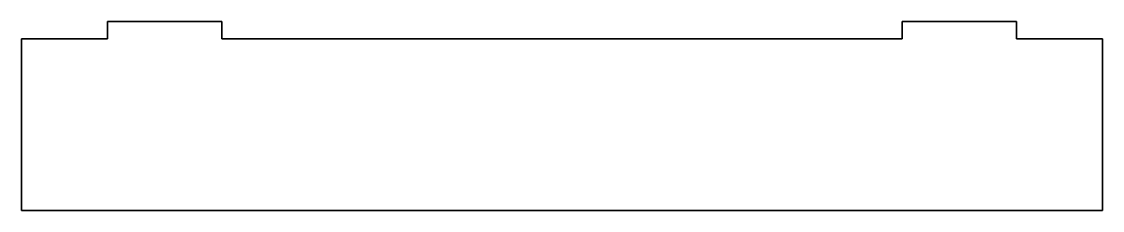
# Model space of a CAD drawing. Header units: inches. Extents: x 0 to 189, y 0 to 33.
import ezdxf

# ---------------------------------------------------------------- set-up
doc = ezdxf.new("R2010")
doc.units = ezdxf.units.IN
doc.header["$MEASUREMENT"] = 0
doc.layers.add('SIMUMAK Visible (ISO)', color=7, linetype='Continuous', lineweight=35)

# ---------------------------------------------------------------- blocks, each defined once
blk = doc.blocks.new('SMB-01-RELSC-02_Sheet_13_SMB-01-RELSC-02')
at = {"layer": 'SIMUMAK Visible (ISO)'}
for p, q in [((-59.5, 16.5), (-79.5, 16.5)), ((-79.5, 16.5), (-79.5, 13.5)), ((-59.5, 13.5), (-59.5, 16.5)), ((79.5, 16.5), (59.5, 16.5)), ((59.5, 16.5), (59.5, 13.5)), ((79.5, 13.5), (79.5, 16.5)), ((-94.5, 13.5), (-79.5, 13.5)), ((-94.5, -16.5), (-94.5, 13.5)), ((-59.5, 13.5), (59.5, 13.5)), ((79.5, 13.5), (94.5, 13.5)), ((94.5, 13.5), (94.5, -16.5)), ((94.5, -16.5), (-94.5, -16.5))]:
    blk.add_line(p, q, dxfattribs=at)

msp = doc.modelspace()

# ---------------------------------------------------------------- block references
msp.add_blockref('SMB-01-RELSC-02_Sheet_13_SMB-01-RELSC-02', (94.5, 16.5))

doc.saveas('drawing.dxf')
